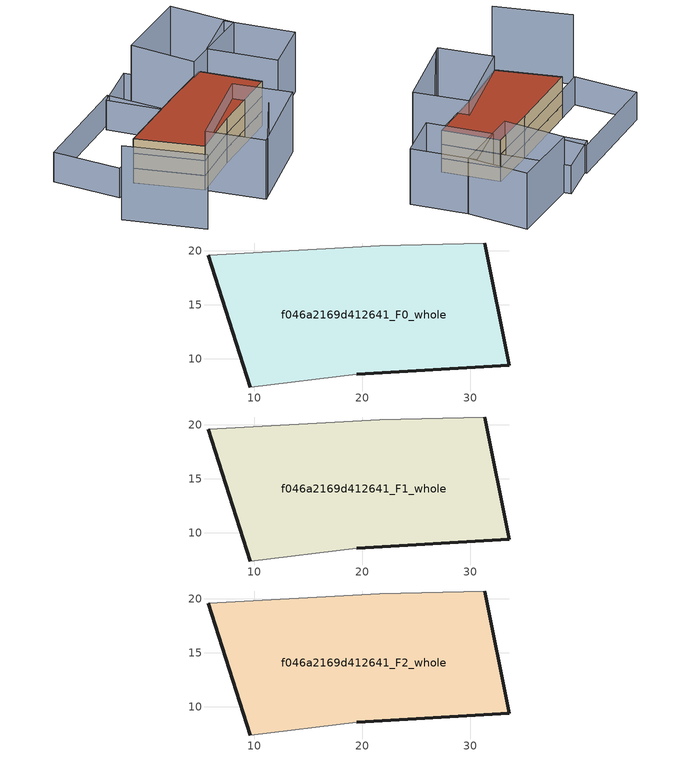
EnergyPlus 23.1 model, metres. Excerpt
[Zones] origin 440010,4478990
f046a2169d412641_F0_whole
 floor ground (EU_floor_Construction): 33.63,9.38 31.35,20.72 21.63,20.46 5.72,19.59 9.63,7.37 19.48,8.57 z0
 wall outside (EU_wall_Construction): 31.35,20.72 33.63,9.38 19.48,8.57 / 9.63,7.37 5.72,19.59 z0:3
 wall adiabatic (EU_wall_Construction): 19.48,8.57 9.63,7.37 / 5.72,19.59 21.63,20.46 31.35,20.72 z0:3
f046a2169d412641_F1_whole
 floor to f046a2169d412641_F0_whole (EU_floor_Construction): 33.63,9.38 31.35,20.72 21.63,20.46 5.71,19.59 9.63,7.37 19.48,8.57 z3
 wall outside (EU_wall_Construction): 31.35,20.72 33.63,9.38 19.48,8.57 / 9.63,7.37 5.72,19.59 z3:6
 wall adiabatic (EU_wall_Construction): 19.48,8.57 9.63,7.37 / 5.72,19.59 21.63,20.46 31.35,20.72 z3:6
f046a2169d412641_F2_whole
 floor to f046a2169d412641_F1_whole (EU_floor_Construction): 33.63,9.38 31.35,20.72 21.63,20.46 5.71,19.59 9.63,7.37 19.48,8.57 z6
 wall outside (EU_wall_Construction): 31.35,20.72 33.63,9.38 19.48,8.57 / 9.63,7.37 5.72,19.59 z6:9
 wall adiabatic (EU_wall_Construction): 19.48,8.57 9.63,7.37 / 5.72,19.59 21.63,20.46 31.35,20.72 z6:9
 roof outside (EU_roof_Construction): 31.35,20.72 33.63,9.38 19.48,8.57 9.63,7.37 5.72,19.59 21.63,20.46 z9
shading: 13.01,-3.11 23.38,2.41 / 28.54,0.48 12.1,-3.32 / 12.1,-3.32 9.63,7.37 / 9.63,7.37 26.06,11.18 / 26.06,11.18 28.54,0.48 / 36.95,8.04 34.33,20.78 / 34.33,20.78 44.02,22.77 / 44.02,22.77 46.64,10.03 / 46.64,10.03 36.95,8.04 / 28.9,32.82 43.92,33.36 / 43.92,33.36 44.37,21.04 / 44.37,21.04 29.35,20.49 / 29.35,20.49 28.9,32.82 z0:12; -6.14,15.32 -1.63,0.66 z0:15; 21.63,20.46 0.2,19.19 / 0.2,19.19 -0.56,31.9 / -0.56,31.9 20.87,33.18 / 20.87,33.18 21.63,20.46 / 21.92,18.94 19.36,32.48 / 19.36,32.48 28.79,34.26 / 28.79,34.26 31.35,20.72 / 31.35,20.72 21.92,18.94 z0:6
[Building]
EU S2 Campaign: North Axis=0; Terrain=City; Solar Distribution=FullExterior
[Site:Location]
Madrid: Latitude=40.5; Longitude=-3.5; Time Zone=1; Elevation=609
[SizingPeriod:WeatherFileDays]
AnnualSizingPeriod: Begin Month=1; Begin Day of Month=1; End Month=12; End Day of Month=31; Day of Week for Start Day=Monday; Use Weather File Daylight Saving Period=No; Use Weather File Rain and Snow Indicators=No
[MATERIAL]
EU_InternalMass_Material: Roughness=MediumRough; Thickness=0.1; Conductivity=1; Density=1800; Specific Heat=900; Thermal Absorptance=0.9; Solar Absorptance=0.7; Visible Absorptance=0.7
[MATERIAL:NOMASS] Roughness=MediumRough; Thermal Absorptance=0.9; Solar Absorptance=0.7; Visible Absorptance=0.7
Name | Thermal Resistance
EU_wall_NoMass | 0.459673
EU_roof_NoMass | 0.495815
EU_floor_NoMass | 0.788942
[CONSTRUCTION]
EU_wall_Construction: EU_wall_NoMass
EU_roof_Construction: EU_roof_NoMass
EU_floor_Construction: EU_floor_NoMass
EU_InternalMass_Construction: EU_InternalMass_Material
[ZONE] Type=1; Multiplier=1; Ceiling Height=autocalculate; Volume=884.807; Floor Area=autocalculate; Part of Total Floor Area=Yes
f046a2169d412641_F0_whole; f046a2169d412641_F1_whole; f046a2169d412641_F2_whole
[INTERNALMASS] Construction=EU_InternalMass_Construction; Surface Area=294.936
Name | Zone or ZoneList
f046a2169d412641_F0_whole_EU_InternalMass | f046a2169d412641_F0_whole
f046a2169d412641_F1_whole_EU_InternalMass | f046a2169d412641_F1_whole
f046a2169d412641_F2_whole_EU_InternalMass | f046a2169d412641_F2_whole
[OTHEREQUIPMENT] Fuel Type=Electricity; Design Level Calculation Method=Watts/Area; Power per Zone Floor Area=1; Fraction Latent=0; Fraction Radiant=0; Fraction Lost=0; Carbon Dioxide Generation Rate=0; EndUse Subcategory=EU_Step8_InternalGains
Name | Zone or ZoneList or Space or SpaceList | Schedule
EU_Step8_InternalGain_f046a2169d412641_F0_whole_f000 | f046a2169d412641_F0_whole | EU_Step8_GainSchedule_f046a2169d412641_F0_whole_f000
EU_Step8_InternalGain_f046a2169d412641_F1_whole_f000 | f046a2169d412641_F1_whole | EU_Step8_GainSchedule_f046a2169d412641_F1_whole_f000
EU_Step8_InternalGain_f046a2169d412641_F2_whole_f000 | f046a2169d412641_F2_whole | EU_Step8_GainSchedule_f046a2169d412641_F2_whole_f000
[ZONEVENTILATION:DESIGNFLOWRATE] Schedule=EU_AlwaysOn; Design Flow Rate Calculation Method=AirChanges/Hour; Air Changes per Hour=0.719161; Ventilation Type=Natural; Fan Pressure Rise=0; Fan Total Efficiency=1; Constant Term Coefficient=1; Temperature Term Coefficient=0; Velocity Term Coefficient=0; Velocity Squared Term Coefficient=0; Minimum Indoor Temperature=-100; Maximum Indoor Temperature=100; Delta Temperature=-100; Minimum Outdoor Temperature=-100; Maximum Outdoor Temperature=100; Maximum Wind Speed=40
Name | Zone or ZoneList or Space or SpaceList
EU_ConstantAir_f046a2169d412641_F0_whole | f046a2169d412641_F0_whole
EU_ConstantAir_f046a2169d412641_F1_whole | f046a2169d412641_F1_whole
EU_ConstantAir_f046a2169d412641_F2_whole | f046a2169d412641_F2_whole
[HVACTEMPLATE:THERMOSTAT] Constant Heating Setpoint=20; Constant Cooling Setpoint=50
EU_HeatOnly_f046a2169d412641_F0_whole; EU_HeatOnly_f046a2169d412641_F1_whole; EU_HeatOnly_f046a2169d412641_F2_whole
[HVACTEMPLATE:ZONE:IDEALLOADSAIRSYSTEM] System Availability Schedule=EU_AlwaysOn; Maximum Heating Supply Air Temperature=50; Minimum Cooling Supply Air Temperature=13; Maximum Heating Supply Air Humidity Ratio=0.0156; Minimum Cooling Supply Air Humidity Ratio=0.0077; Heating Limit=NoLimit; Cooling Limit=NoLimit; Heating Availability Schedule=EU_AlwaysOn; Cooling Availability Schedule=EU_CoolingOff; Dehumidification Control Type=ConstantSensibleHeatRatio; Cooling Sensible Heat Ratio=0.7; Dehumidification Setpoint=60; Humidification Control Type=None; Humidification Setpoint=30; Outdoor Air Method=None; Outdoor Air Flow Rate per Person=0.00944; Outdoor Air Flow Rate per Zone Floor Area=0; Outdoor Air Flow Rate per Zone=0; Demand Controlled Ventilation Type=None; Outdoor Air Economizer Type=NoEconomizer; Heat Recovery Type=None; Sensible Heat Recovery Effectiveness=0.7; Latent Heat Recovery Effectiveness=0.65
Name | Template Thermostat
f046a2169d412641_F0_whole | EU_HeatOnly_f046a2169d412641_F0_whole
f046a2169d412641_F1_whole | EU_HeatOnly_f046a2169d412641_F1_whole
f046a2169d412641_F2_whole | EU_HeatOnly_f046a2169d412641_F2_whole
[SIZING:ZONE] Zone Cooling Design Supply Air Temperature Input Method=SupplyAirTemperature; Zone Cooling Design Supply Air Temperature=13; Zone Heating Design Supply Air Temperature Input Method=SupplyAirTemperature; Zone Heating Design Supply Air Temperature=50; Zone Cooling Design Supply Air Humidity Ratio=0.008; Zone Heating Design Supply Air Humidity Ratio=0.008; Cooling Design Air Flow Method=DesignDay; Cooling Design Air Flow Rate=0; Cooling Minimum Air Flow per Zone Floor Area=0.000762; Cooling Minimum Air Flow=0; Cooling Minimum Air Flow Fraction=0.2; Heating Design Air Flow Method=DesignDay; Heating Design Air Flow Rate=0; Heating Maximum Air Flow per Zone Floor Area=0.002032; Heating Maximum Air Flow=0.141576; Heating Maximum Air Flow Fraction=0.3; Account for Dedicated Outdoor Air System=No; Dedicated Outdoor Air System Control Strategy=NeutralSupplyAir; Dedicated Outdoor Air Low Setpoint Temperature for Design=autosize; Dedicated Outdoor Air High Setpoint Temperature for Design=autosize; Zone Load Sizing Method=Sensible Load Only No Latent Load; Zone Latent Cooling Design Supply Air Humidity Ratio Input Method=HumidityRatioDifference; Zone Cooling Design Supply Air Humidity Ratio Difference=0.005; Zone Latent Heating Design Supply Air Humidity Ratio Input Method=HumidityRatioDifference; Zone Humidification Design Supply Air Humidity Ratio Difference=0.005
f046a2169d412641_F0_whole; f046a2169d412641_F1_whole; f046a2169d412641_F2_whole
[SCHEDULE:CONSTANT]
Name | Hourly Value
EU_AlwaysOn | 1
EU_CoolingOff | 0
[SCHEDULE:FILE] Column Number=1; Rows to Skip at Top=0; Number of Hours of Data=8760; Column Separator=Comma; Interpolate to Timestep=No; Minutes per Item=60; Adjust Schedule for Daylight Savings=Yes
Name | File
EU_Step8_GainSchedule_f046a2169d412641_F0_whole_f000 | ../../schedules/f046a2169d412641/f046a2169d412641_F0_whole_f000_gain.csv
EU_Step8_GainSchedule_f046a2169d412641_F1_whole_f000 | ../../schedules/f046a2169d412641/f046a2169d412641_F1_whole_f000_gain.csv
EU_Step8_GainSchedule_f046a2169d412641_F2_whole_f000 | ../../schedules/f046a2169d412641/f046a2169d412641_F2_whole_f000_gain.csv
